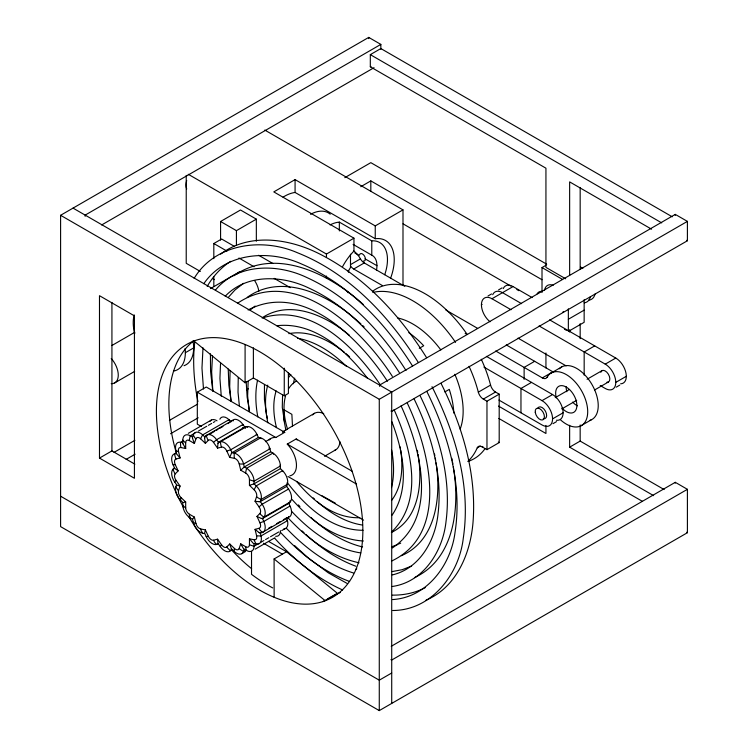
<?xml version="1.0" encoding="UTF-8"?>
<svg xmlns="http://www.w3.org/2000/svg" width="748" height="748" viewBox="0 0 748 748"><rect width="100%" height="100%" fill="white"/><g stroke="black" fill="none" stroke-linecap="round" stroke-linejoin="round"><path stroke-width="1.12" d="M286.933 482.965L287.354 484.311L261.015 499.524L257.602 497.56A21.72 15.801 18.6 0 1 256.592 496.644A5.273 3.048 60 0 0 254.189 489.837L249.449 485.312L249.449 479.552A5.273 3.048 60 0 0 245.718 473.091L240.725 470.212L239.192 463.844A5.273 3.048 60 0 0 234.489 458.365L229.739 457.402L226.812 451.053A5.273 3.048 60 0 0 221.595 447.089L217.565 448.146L217.967 443.424M228.234 369.091L228.86 385.098L231.085 401.134M204.587 533.249L205.382 529.911L200.642 528.948A5.273 3.048 60 0 1 195.939 523.469L194.396 517.102L189.412 514.222A5.273 3.048 60 0 1 185.682 507.761A21.72 12.538 0 0 1 184.681 507.144L182.764 505.433L182.821 502.469L180.661 500.403A10.556 6.096 60 0 1 175.864 486.78L176.575 484.685L174.733 482.077A10.556 6.096 60 0 1 173.078 469.09L174.415 467.734L173.078 464.835A10.556 6.096 60 0 1 174.733 453.746L176.378 452.802M210.412 353.785L210.571 371.317L212.731 390.774M238.247 377.469L238.023 392.148L239.369 405.865M264.455 384.706L264.427 399.413L266.419 413.7M230.122 370.606L229.701 386.566L231.029 401.508M220.557 363.098L219.931 378.348L221.268 396.225M248.158 381.452L247.644 395.944L249.262 411.652M212.507 355.711L211.647 372.036L212.871 391.213M194.714 342.5C192.442 362.238 194.069 382.256 197.921 401.695M202.998 347.829L201.969 368.091L203.484 388.988M229.262 420.554L229.084 419.647L202.671 434.887L200.988 437.861A21.72 8.05 -46.4 0 0 200.642 438.824L205.382 443.34L208.318 440.376A5.273 3.048 60 0 1 213.526 442.433L217.565 448.146M282.594 394.514L282.276 407.389L284.474 421.638M282.819 471.567L282.632 470.66L256.227 485.891L254.544 488.874A21.72 8.05 -46.4 0 0 254.189 489.837M257.555 380.199C254.928 392.251 255.573 404.799 257.808 416.87M391.522 487.612C394.495 475.345 393.906 462.479 391.662 450.137M267.756 385.127C264.353 397.384 265.222 410.418 267.831 422.732M276.152 390.914C272.422 402.826 273.572 415.692 276.47 427.66M206.485 436L204.84 436.944L202.671 434.887A10.556 6.096 60 0 0 193.264 434.99L192.563 437.084L190.291 435.766A10.556 6.096 60 0 0 182.821 440.076L184.681 442.124A21.72 12.538 0 0 0 185.682 442.741L185.682 448.501L180.932 447.538A21.72 15.801 -78.6 0 1 180.651 446.21L180.464 442.592L182.306 441.32M185.682 507.761L185.682 502.002L180.932 497.476A5.273 3.048 60 0 1 178.538 490.669L180.081 486.078L176.042 480.366A5.273 3.048 60 0 1 175.219 473.867A21.72 17.522 44.7 0 1 174.424 472.671L172.956 469.389L174.723 468.136M185.682 442.741A5.273 3.048 60 0 1 189.412 440.581L194.396 443.461L195.939 438.87A21.15 15.39 18.6 0 1 194.695 437.599L193.264 434.99M245.26 550.36L243.24 551.323L240.201 549.35A21.72 15.801 18.6 0 1 239.192 548.434L240.725 543.852L245.718 546.732A21.72 12.538 -60 0 0 245.755 547.901L246.354 550.509M290.018 500.73L290.14 502.011L263.801 517.214L260.772 514.605A21.72 17.522 44.7 0 1 259.911 513.446A5.273 3.048 60 0 0 259.079 506.948L255.049 501.235L256.592 496.644M259.911 513.446L256.975 516.41L259.911 522.768A5.273 3.048 60 0 1 259.079 528.303A21.72 17.522 75.3 0 0 259.724 529.593L262.155 532.548A10.556 6.096 60 0 0 263.801 521.468L262.464 518.57L263.801 517.214A10.556 6.096 60 0 0 262.155 504.227L260.313 501.618L261.015 499.524A10.556 6.096 60 0 0 256.227 485.891L254.058 483.834L254.058 481.207A10.556 6.096 60 0 0 246.597 468.276L244.316 466.967L243.614 464.059A10.556 6.096 60 0 0 234.208 453.092L232.048 452.652L230.711 449.754A10.556 6.096 60 0 0 220.286 441.834L218.444 442.311L216.602 439.702A10.556 6.096 60 0 0 206.177 435.588L207.523 439.179A21.72 17.522 44.7 0 0 208.318 440.376M260.313 501.618L286.652 486.406L287.354 484.311A10.556 6.096 60 0 0 282.557 470.688L280.397 468.631L280.397 465.995A10.556 6.096 60 0 0 272.936 453.073L270.654 451.755L269.953 448.847A10.556 6.096 60 0 0 260.547 437.889L258.387 437.449L232.048 452.652M229.739 457.402L231.347 453.597M207.177 286.428C212.956 276.423 220.903 267.569 230.693 261.351M194.162 278.349C215.115 243.381 262.539 237.406 297.554 252.796C349.335 273.403 389.1 316.152 418.31 362.471M288.457 377.675L290.879 374.57M392.092 515.176C410.746 487.378 403.032 450.764 391.821 421.61M203.821 283.67C225.363 252.216 269.691 249.346 302.014 264.212C349.223 284.184 385.659 323.407 412.587 366.09M391.606 500.44C402.368 486.228 403.079 467.126 400.722 450.128M192.619 519.047L194.396 517.102M288.363 489.444L288.663 488.986L262.155 504.227L259.949 506.097A21.15 2.702 -35.2 0 0 259.079 506.948M228.533 297.124L234.844 290.121L243.474 283.314M242.679 425.079L243.091 424.443L216.602 439.702L214.162 441.797A21.72 2.777 -35.2 0 0 213.526 442.433M215.443 290.084C237.546 263.034 277.929 263.492 307.148 277.676C349.12 296.788 381.714 332.009 406.005 370.494M204.84 436.944L206.177 435.588L232.516 420.385L233.488 420.806M175.219 473.867L178.155 470.903L175.219 464.545A5.273 3.048 60 0 1 176.042 459.01A21.72 17.522 75.3 0 1 175.471 457.683L174.555 454.27L176.575 453.269L175.864 450.361A10.556 6.096 60 0 1 180.661 442.264L182.821 442.704L182.821 440.076M227.878 423.639L232.516 420.385A10.556 6.096 60 0 1 242.932 424.499L244.783 427.108L246.709 426.603L247.663 427.37M205.382 529.911L208.318 536.26A5.273 3.048 60 0 0 213.526 540.224L217.565 539.168L221.595 544.881A5.273 3.048 60 0 0 226.812 546.938L229.739 543.974L234.489 548.49A5.273 3.048 60 0 0 239.192 548.434M262.464 518.57L288.803 503.357L290.14 502.011A10.556 6.096 60 0 0 288.494 489.014L286.652 486.406M240.725 470.212L244.1 467.117M225.213 296.227C246.728 273.581 282.417 275.32 308.69 287.98C346.969 305.586 376.842 337.554 399.31 372.56M175.864 486.78L177.594 489.716A21.72 15.801 18.6 0 0 178.538 490.669M250.234 309.934L255.124 306.044M182.764 505.152L182.821 505.096A10.556 6.096 60 0 0 190.291 518.018L192.563 519.336L193.264 522.244A10.556 6.096 60 0 0 202.671 533.202L204.84 533.642L206.177 536.54A10.556 6.096 60 0 0 216.602 544.469L218.444 543.983L220.286 546.592A10.556 6.096 60 0 0 230.711 550.706L232.357 549.752M275.675 536.307A10.556 6.096 60 0 0 280.397 531.015L280.453 530.678M391.344 532.249C424.845 500.3 410.764 446.584 394.018 409.558M237.602 303.211C295.544 264.053 362.874 330.42 392.373 376.422M175.864 450.361L177.295 451.287A21.15 7.835 -13.6 0 0 178.538 451.586L180.081 457.954L176.042 459.01M193.264 522.244L194.994 523.254A21.72 8.05 -13.6 0 0 195.939 523.469M247.233 297.377C280.818 273.123 325.286 293.496 353.168 317.152M233.853 275.797C275.806 246.316 330.092 274.273 363.248 304.436M220.632 254.105C250.197 231.936 291.168 238.883 321.78 255.068C365.875 278.013 400.461 316.002 426.594 357.694M263.044 317.208C291.262 299.406 326.483 316.039 349.344 335.207M173.078 464.835L174.172 464.807A21.15 2.702 -24.8 0 0 175.219 464.545M206.177 536.54L207.523 536.456A21.72 2.777 -24.8 0 0 208.318 536.26M248.112 309.971C303.09 281.042 359.853 338.947 387.427 381.256M241.763 553.707L245.559 551.463M360.76 186.72L370.821 180.894L542.01 279.733M391.232 646.309L675.285 482.32L687.403 489.323L687.403 532.707L379.273 710.6L60.597 526.62L60.597 215.293L368.727 37.4L380.844 44.394L380.844 49.321M380.844 44.394L85.16 215.106L85.16 216.322M565.684 278.789L545.937 267.382L545.937 168.197L370.316 66.806L370.316 54.641L380.844 48.555L672.246 216.798M370.316 66.806L370.961 66.432M101.653 224.961L374.056 67.685M220.576 240.08L220.576 221.502L240.491 210.001L256.34 219.155L256.34 241.211M402.994 285.044L402.994 209.87L375.244 225.896L295.077 179.614L273.796 191.899L353.954 238.182L353.954 251.029A41.907 24.188 -60 0 0 342.715 266.382M213.816 258.658L213.816 243.521L221.632 239.014L234.451 246.41M220.576 221.502L236.424 230.655L256.34 219.155M344.8 177.669L370.821 162.653L546.695 264.194M111.863 345.529L134.846 332.262M210.478 288.597L238.659 272.328M188.244 174.265L326.455 254.058L353.954 238.182M114.622 382.948L134.659 371.382M185.345 352.71L193.648 347.914M350.588 264.568L360.461 258.864A7.452 4.301 60 0 0 364.267 262.931L404.79 286.334M350.513 265.895A7.452 4.301 60 0 0 353.729 269.018L364.267 262.931M201.352 426.491L197.313 424.163L197.313 392.176L206.261 387.015L284.754 432.335L275.816 437.496A21.112 12.192 60 0 0 269.074 440.03M99.484 458.094L134.425 478.271L134.425 315.871L99.484 295.694L99.484 458.094L111.929 450.913L134.883 464.171M114.023 452.381L134.902 440.329M169.394 420.413L197.724 404.06M193.956 341.004L245.092 382.78L253.385 377.983L284.259 395.814L288.41 393.42L288.41 372.7M126.15 459.384L135.126 454.195M170.535 433.756L198.201 417.777M246.494 389.895L248.42 388.782M188.3 433.344L211.347 420.039M195.228 432.914L190.207 435.832L189.44 439.375A21.72 12.538 -60 0 0 189.412 440.581M198.519 431.016L206.747 426.267M208.393 425.313L211.684 423.415M213.33 422.461L214.975 421.517M209.777 434.092L214.713 431.25M216.359 430.296L218.005 429.343M219.65 428.398L222.941 426.491M218.444 442.311L244.783 427.108M488.033 295.974L491.548 293.945M498.57 289.887L502.076 287.868M542.01 292.477L542.01 267.569L545.965 265.288M481.441 304.819L482.095 304.445M490.052 321.762A14.895 8.602 60 0 1 481.478 303.735A14.895 8.602 60 0 1 491.969 298.742L513.044 286.578L532.109 297.582M419.263 348.316L423.695 345.754A71.041 41.018 60 0 0 408.81 332.654M282.426 431.858L314.525 413.298M265.418 441.675L270.467 438.758M390.961 411.026L391.718 411.465L687.403 240.753L687.403 221.38L675.285 214.386L379.591 385.098L379.591 386.314M244.316 466.967L270.654 451.755M289.822 475.85A21.112 12.192 60 0 0 296.395 463.629A21.112 12.192 60 0 0 287.26 444.106L296.208 438.945L352.43 471.408M60.597 215.293L379.273 399.282L687.403 221.38M254.058 483.834L280.397 468.631M324.539 456.28L335.637 449.875M568.349 319.265L584.151 310.139M444.836 391.943L449.268 389.381A71.041 41.018 60 0 1 453.821 413.083M569.34 330.859L584.151 322.313L584.151 299.714M467.921 461.32A98.016 56.586 60 0 0 477.224 447.856A7.452 4.301 60 0 1 482.114 446.865L486.967 449.66L499.197 442.601L499.197 394.159L486.967 401.218L483.302 399.105A7.452 4.301 60 0 1 478.327 392.167L490.566 385.098A98.016 56.586 60 0 0 481.282 359.255M218.248 543.515L216.406 544.479L214.396 541.935A21.15 17.054 75.3 0 1 213.526 540.224M534.661 361.312L524.124 367.39L524.124 379.339M483.302 399.105L495.531 392.046L499.197 394.159M259.079 528.303L255.049 529.36L256.592 535.727A5.273 3.048 60 0 1 254.189 539.775A21.72 15.801 -78.6 0 0 254.544 541.066L256.143 544.058A10.556 6.096 60 0 0 261.015 535.942L260.313 533.034L261.959 532.08M268.541 528.284L271.833 526.377M276.769 523.525L280.061 521.627M283.352 519.729L286.652 517.831M531.501 382.387L520.963 388.464L520.963 412.793M594.707 345.894L584.169 351.971L584.169 375.141M495.709 350.99L542.328 377.908L552.865 371.821A7.452 4.301 60 0 0 553.567 372.177M551.098 373.065L561.636 366.988M258.995 543.375L254.058 546.227A10.556 6.096 60 0 1 246.597 550.528L246.513 550.556M260.641 542.422L263.932 540.524M265.577 539.57L268.869 537.672M270.514 536.718L278.752 531.968M542.328 377.908A7.452 4.301 60 0 0 547.05 377.244L547.714 376.87M281.716 530.584L285.016 528.686M255.161 549.154L274.918 537.747M483.919 367.081L542.038 400.629L552.566 394.551A14.895 8.602 60 0 1 562.917 410.409A14.895 8.602 60 0 1 556.447 420.264M539.093 325.941L605.244 364.136L615.782 358.058A14.895 8.602 60 0 1 626.011 373.252A14.895 8.602 60 0 1 620.616 383.817M274.133 597.269L274.095 558.952L286.54 551.762L337.675 593.538A145.916 84.243 60 0 0 340.359 592.444M555.268 397.627L569.191 389.596M587.077 379.264L601.981 370.653M477.224 447.856L480.281 446.089M482.114 446.865L482.881 446.425M561.795 408.913L576.699 400.311M594.585 389.979L608.498 381.948M498.935 400.077L542.038 424.958A14.895 8.602 60 0 0 552.566 418.88L563.104 412.793M600.223 385.566L605.244 388.464A14.895 8.602 60 0 0 615.782 382.387L626.31 376.3M552.996 423.667L556.503 421.638M616.202 387.174L619.718 385.145M580.504 426.042L591.042 419.965M188.608 516.363A145.982 84.281 60 0 0 322.893 601.598L325.23 600.719A145.916 84.243 60 0 0 356.001 569.237L356.777 568.789M569.639 425.275L569.639 447.164L580.168 441.086L664.149 489.566M327.68 598.83L335.628 594.314M322.893 601.598L337.675 593.538L336.114 594.118M687.403 489.323L391.718 660.035L390.961 659.596M391.718 673.004L379.273 680.184L60.597 496.205M392.42 547.91C438.88 516.616 420.311 447.874 401.068 405.855M288.382 374.636L289.682 373.944M174.733 482.077L175.471 480.955A21.72 2.777 -35.2 0 1 176.042 480.366M220.286 546.592L221.034 545.47A21.72 2.777 -35.2 0 1 221.595 544.881M399.46 543.777L400.713 543.123M425.416 587.526C415.318 592.94 403.77 595.315 392.363 595.118M392.092 532.146C419.806 517.999 422.648 481.665 418.057 454.373M411.643 566.058L402.172 569.705L391.924 571.622M414.457 577.615C454.27 559.28 459.768 508.107 453.756 469.679M425.967 600.205C457.402 586.984 471.371 551.36 473.222 519.383C476.224 472.184 462.068 425.406 441.133 383.556M398.188 544.385L391.522 546.853M253.796 483.956L249.449 485.312M180.661 500.403L180.651 498.402A21.72 8.05 -46.4 0 1 180.932 497.476M246.597 550.528L244.316 549.219L243.614 551.313A10.556 6.096 60 0 1 234.208 551.416L234.199 549.415A21.72 8.05 -46.4 0 1 234.489 548.49M401.358 555.699C436.393 540.757 441.357 496.046 436.037 462.881M337.675 593.538L336.217 594.099M262.146 318.031C311.561 302.211 355.777 348.185 380.648 385.37M391.634 561.037C450.511 533.202 429.081 448.894 407.258 403.041M209.992 421.395A10.556 6.096 60 0 1 216.621 420.563L217.023 420.815M190.291 518.018L189.44 515.391A21.72 12.538 -60 0 1 189.412 514.222M202.671 533.202L200.988 530.239A21.72 15.801 -78.6 0 1 200.642 528.948M256.143 544.058L254.058 543.59L253.965 546.264L250.505 545.152A21.72 12.538 0 0 1 249.449 544.572A5.273 3.048 60 0 1 245.718 546.732M392.233 574.932C419.927 568.583 435.42 540.103 438.066 513.642C442.694 474.064 431.241 434.308 414.111 398.946M185.682 502.002L183.148 502.563M286.877 517.766L288.494 517.345L288.653 516.578M260.313 533.034L262.155 532.548L288.494 517.345A10.556 6.096 60 0 0 290.14 506.265L288.803 503.357M256.19 434.532L257.172 434.438L230.711 449.754L227.673 450.82A21.72 2.777 -24.8 0 1 226.812 451.053M288.812 333.655C309.092 329.746 328.98 340.097 344.407 352.364M392.102 586.507C423.62 582.206 442.938 550.967 446.032 521.421C451.633 478.178 439.029 434.579 420.208 395.963M276.723 325.735C314.356 321.462 346.09 350.382 367.399 378.142M289.878 506.134L263.801 521.468L260.772 522.525A21.72 2.777 -24.8 0 1 259.911 522.768M392.457 599.578C427.276 597.559 451.025 564.665 455.055 532.202C462.516 483.788 448.174 434.625 426.837 391.466M359.779 517.719C333.935 518.616 312.159 500.188 296.563 481.394M392.737 610.508C431.605 610.405 459.263 574.109 463.311 537.971C471.1 485.817 455.345 432.961 432.007 386.688M363.051 530.295C331.775 530.22 306.203 507.05 288.13 483.685M259.117 501.749L255.049 501.235M363.416 540.991C334.599 539.402 310.336 520.047 291.898 499.309M360.76 552.931C333.384 548.714 310.177 531.061 291.645 511.361M362.546 525.059C345.296 522.497 329.962 512.829 317.087 501.478M297.564 338.264C316.479 341.64 332.869 353.131 346.389 366.314M180.081 486.078L176.846 485.125M249.449 544.572L249.449 538.812L254.189 539.775M359.031 562.767C330.868 556.718 307.082 538.317 287.812 517.625M362.584 546.956C343.005 542.272 325.717 530.837 310.934 517.485M353.467 572.987C327.334 564.88 304.978 547.714 286.269 528.153M261.23 518.411L256.975 516.41M268.812 448.015L270.056 448.744L243.614 464.059L240.201 464.022A21.72 8.05 -13.6 0 1 239.192 463.844M349.587 581.467C322.678 571.519 299.696 553.118 280.388 532.23M355.796 566.208C337.17 559.28 320.546 547.779 305.895 534.483M335.478 503.264L322.126 495.812M342.649 589.985C316.507 578.269 294.039 559.579 274.89 538.485M347.044 583.403L328.26 572.809L308.185 557.896M286.933 520.169L287.456 520.627A10.556 6.096 60 0 1 283.81 528.93M370.316 54.641L661.709 222.876M686.645 240.314L687.403 240.753M651.592 229.197L569.639 181.886L569.639 275.236M542.01 267.569L562.496 279.397M264.783 130.068L402.994 209.87M403.041 223.83L510.791 286.035M516.84 289.523L518.85 290.692M521.571 303.66L502.506 292.655A14.895 8.602 60 0 0 492.708 294.693M549.621 319.864L615.782 358.058M564.45 329.176L566.395 330.307M491.969 298.742L511.034 309.747M283.062 197.145A41.907 24.188 -60 0 1 295.077 192.451L375.244 238.734A41.907 24.188 -60 0 1 390.503 278.462M330.083 224.914A37.25 21.505 -60 0 1 339.34 222.119L371.775 240.847A37.25 21.505 -60 0 1 384.724 274.712M518.046 338.124L566.143 365.894M353.103 244.4L371.784 255.18A22.346 12.912 -60 0 1 376.478 270.374M354.823 252.927L359.077 255.377M365.033 258.817L376.945 265.69M445.883 310.055L477.617 328.372M506.246 344.903L552.865 371.821M353.729 269.018L382.34 285.53M465.153 333.346L467.079 334.459M486.415 356.357L552.566 394.551M258.649 255.274L272.889 263.502M498.495 406.089L545.937 433.485L545.937 425.416M569.639 447.164L653.621 495.653M213.816 243.521L226.896 251.066M238.958 258.032L254.049 266.746M274.161 278.359L290.252 287.653M498.813 418.441L642.485 501.394M686.645 532.267L687.403 532.707M498.29 442.077L499.197 442.601M200.352 271.459L186.224 263.305L186.224 175.406M212.451 278.452L214.47 279.612M73.042 208.112L391.718 392.102L391.718 703.419M197.313 392.176L275.816 437.496M287.26 444.106L356.544 484.106M287.98 476.504L363.565 520.14M268.616 541.412L286.54 551.762M263.474 543.235L282.398 554.156M178.108 470.875L174.733 468.491A1.833 1.057 0 0 1 174.434 468.089M259.117 532.623L255.049 529.36M274.095 558.952L325.23 600.719M353.813 317.694L360.901 323.865M345.716 353.43L349.606 356.768M307.428 557.26L294.712 545.685M313.225 497.906L314.497 499.122M302.07 530.912L303.978 532.716M362.808 325.632L364.07 326.829M231.169 421.741L229.01 419.675A10.556 6.096 60 0 0 219.837 419.189M180.081 457.954L176.809 454.232A1.833 1.337 18.6 0 1 176.519 453.606M234.208 551.416L232.048 549.35L230.169 550.593L227.673 548.097A21.72 17.522 44.7 0 1 226.812 546.938M298.415 504.909L299.939 506.574M280.117 465.2L280.397 465.995L254.058 481.207L250.505 480.132A21.72 12.538 0 0 1 249.449 479.552M240.725 543.852L243.418 548.565M249.449 538.812L253.002 543.039A1.833 1.477 44.7 0 0 253.796 543.6M242.633 427.641L243.137 428.352M185.682 448.501L182.942 443.807M261.361 438.637L260.547 437.889L234.208 453.092L234.199 457.037A21.72 15.801 -78.6 0 0 234.489 458.365M231.347 548.695L229.739 543.974M258.387 437.449L257.041 434.551A10.556 6.096 60 0 0 246.625 426.622L220.286 441.834L221.034 445.761A21.72 17.522 75.3 0 0 221.595 447.089M194.368 443.405L192.526 438.319M245.251 427.678L245.381 428.239M217.967 543.422L217.565 539.168M285.876 430.296L283.857 419.478L283.576 409.539L291.87 414.327L292.487 426.079M286.69 518.009L287.354 520.73L261.015 535.942L257.602 535.905A21.72 8.05 -13.6 0 1 256.592 535.727M205.373 443.284L204.587 438.188M267.504 418.618L266.756 415.336M249.523 411.222L247.139 397.085L246.186 381.714M273.618 454.27L272.936 453.073L246.597 468.276L245.755 471.885A21.72 12.538 -60 0 0 245.718 473.091M434.523 454.008L434.831 455.635M451.82 458.337L452.185 460.244M417.356 450.352L417.721 452.372M452.531 462.142L452.867 464.031M435.271 458.066L435.673 460.478M400.227 446.958L400.489 448.548M453.335 466.864L453.615 468.734M371.775 240.847L371.784 255.18M675.285 214.386L675.285 215.424M675.285 482.32L675.285 483.18M580.168 187.468L580.168 269.158M580.168 323.65L580.168 338.648M580.168 424.948L580.168 441.086M569.639 329.728L569.639 332.037M568.349 308.84L568.349 331.429M545.937 352.972L545.937 367.969M486.967 401.218L486.967 449.66M379.273 399.282L379.273 710.6M375.244 225.896L375.244 238.734M370.821 180.894L370.821 191.32M368.727 37.4L368.727 38.606M350.485 254.236L350.494 267.466A22.346 12.912 -60 0 0 348.213 271.758M339.34 222.119L339.34 230.936M326.455 254.058L326.455 257.527M326.455 276.031L326.455 278.349M295.077 179.614L295.077 192.451M284.259 368.184L284.259 395.814M253.385 347.811L253.385 377.983M251.524 551.295L251.524 574.305A145.982 84.281 60 0 0 272.711 587.919M245.092 344.482L245.092 382.78M236.424 230.655L236.424 245.297M213.816 276.825L213.816 285.904M111.929 302.435L111.929 450.913M186.701 188.954A14.006 8.088 -60 0 1 186.701 180.53M348.213 292.777A22.346 12.912 -60 0 1 347.306 291.627M310.56 214.302A37.25 21.505 -60 0 1 330.223 214.18M503.245 288.606A14.895 8.602 60 0 1 513.044 286.578M537.111 293.805A13.969 8.06 60 0 1 542.253 291.402M542.038 400.629A14.895 8.602 60 0 1 552.566 418.88M605.244 364.136A14.895 8.602 60 0 1 615.782 382.387M600.812 372.28A6.517 3.759 60 0 1 608.339 374.14A6.517 3.759 60 0 1 606.937 382.228M537.747 408.361A6.517 3.759 60 0 1 545.451 411.194A6.517 3.759 60 0 1 543.3 418.646M595.025 294.058A18.644 10.762 60 0 1 588.854 300.126M580.448 267.045A18.644 10.762 60 0 1 582.86 268.317M590.368 296.75A18.644 10.762 60 0 1 584.188 302.818M245.082 427.295A1.833 1.057 -60 0 1 245.166 427.725M288.457 502.721A1.833 1.057 0 0 1 288.793 503.011M178.538 451.586A5.273 3.048 60 0 1 180.932 447.538M183.026 443.77A1.833 1.477 44.7 0 1 182.718 442.975M192.61 438.235A1.833 1.477 75.3 0 1 192.432 437.309M195.939 438.87A5.273 3.048 60 0 1 200.642 438.824M204.672 438.104A1.833 1.337 -78.6 0 1 204.681 437.15M218.051 443.377A1.833 1.057 -60 0 1 218.257 442.507M231.431 453.55A1.833 0.683 -46.4 0 1 231.843 452.83M260.052 501.702A1.833 0.683 -13.6 0 1 259.229 501.693M262.202 518.626A1.833 1.057 0 0 1 261.351 518.373M260.052 533.062A1.833 1.337 18.6 0 1 259.229 532.595M244.035 549.172A1.833 1.477 75.3 0 1 243.502 548.508M231.73 549.228A1.833 1.337 -78.6 0 1 231.431 548.639M218.145 543.796A1.833 1.057 -60 0 1 218.051 543.366M282.856 432.335A21.112 12.192 60 0 1 284.754 432.335M296.208 438.945A21.112 12.192 60 0 1 297.162 440.002M287.541 429.118A58.073 33.529 60 0 1 285.605 395.748M288.606 388.754A58.073 33.529 60 0 1 296.049 381.293M312.58 414.934A21.112 12.192 60 0 1 323.734 413.644M339.947 441.722A21.112 12.192 60 0 1 334.496 450.408M193.003 340.854A36.858 21.281 60 0 1 184.017 365.716M185.102 348.493A36.858 21.281 60 0 1 173.545 371.083M134.743 333.655A36.858 21.281 60 0 1 134.229 314.917M111.237 358.498A16.895 9.752 60 0 1 118.268 375.131A16.895 9.752 60 0 1 111.237 383.64M236.49 274.497A16.895 9.752 60 0 1 241.613 271.543M254.629 280.594A16.895 9.752 60 0 1 258.845 291.234M183.578 507.565A145.982 84.281 60 0 1 179.006 349.905A145.982 84.281 60 0 1 310.962 397.104A145.982 84.281 60 0 1 356.001 569.237M251.618 568.714A145.982 84.281 60 0 1 231.179 549.528M176.182 452.447A145.982 84.281 60 0 1 193.994 340.658M544.497 290.289A15.362 8.873 60 0 1 553.202 285.259M563.618 311.514A15.362 8.873 60 0 1 562.861 312.047M495.531 392.046A7.452 4.301 60 0 1 490.566 385.098M372.831 292.44A98.016 56.586 60 0 1 455.541 342.369M469.043 366.324A98.016 56.586 60 0 1 478.327 392.167M485.125 448.548A98.016 56.586 60 0 1 468.239 461.366M372.878 291.084A98.016 56.586 60 0 1 467.154 334.393M397.684 317.975A71.041 41.018 60 0 1 440.853 349.952M454.831 374.271A71.041 41.018 60 0 1 460.151 429.062M293.384 383.733A71.041 41.018 60 0 1 294.703 378.133M359.601 254.741A4.189 2.422 60 0 1 364.538 256.115A4.189 2.422 60 0 1 363.266 261.08M547.05 377.244A30.313 17.503 60 0 1 574.52 381.246A30.313 17.503 60 0 1 586.535 419.076A30.313 17.503 60 0 1 560.607 419.937M559.336 368.792A30.313 17.503 60 0 1 591.79 384.21A30.313 17.503 60 0 1 589.611 420.479M556.297 397.805A15.016 8.667 60 0 1 565.189 386.51A15.016 8.667 60 0 1 576.755 407.23A15.016 8.667 60 0 1 562.094 408.193M577.419 405.837A15.016 8.667 60 0 1 572.631 402.115M566.834 391.728A15.016 8.667 60 0 1 566.189 386.697M353.514 250.767A16.765 9.677 60 0 1 360.461 258.864M348.269 270.318A10.472 6.049 60 0 1 348.661 272.132M535.259 412.288A6.517 3.759 60 0 0 542.711 419.89A6.517 3.759 60 0 0 541.459 410.063A6.517 3.759 60 0 0 535.259 412.288"/></g></svg>
